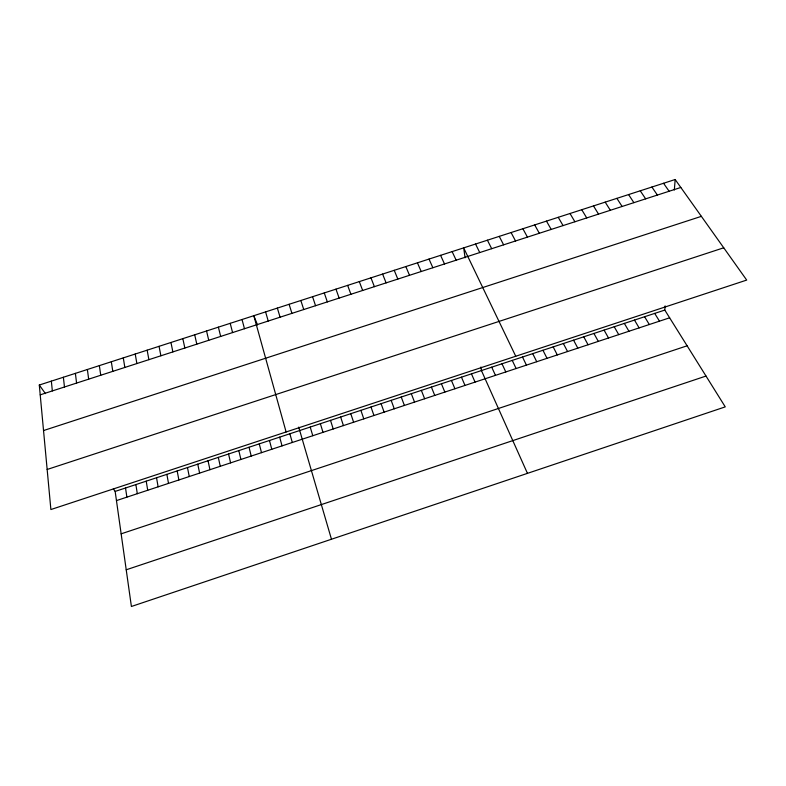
<?xml version="1.0" encoding="UTF-8"?>
<svg xmlns="http://www.w3.org/2000/svg" width="786" height="786" viewBox="0 0 786 786"><rect width="100%" height="100%" fill="white"/><g stroke="black" fill="none" stroke-linecap="round" stroke-linejoin="round"><path stroke-width="1.18" d="M113.341 488.863L115.159 491.407L131.4 606.487L725.252 406.873L664.799 310.067L665.123 305.882M674.329 190.025L675.164 179.513L39.3 385.032L50.884 509.544L746.7 280.081L675.164 179.513M126.222 569.791L706.005 376.052M121.142 533.832L687.111 345.801M115.159 491.407L664.799 310.067M116.456 500.594L669.633 317.809M47.15 469.478L723.729 247.796M43.535 430.551L701.367 216.346M40.214 394.847L680.823 187.471M39.3 385.032L45.431 393.629M663.541 183.276L669.112 191.253M651.899 187.039L657.381 195.056M640.246 190.802L645.65 198.858M628.574 194.574L633.889 202.66M616.892 198.357L622.119 206.472M605.191 202.13L610.339 210.284M593.479 205.922L598.539 214.106M654.699 313.398L659.474 321.16M581.748 209.715L586.729 217.928M644.599 316.729L649.305 324.52M634.479 320.069L639.126 327.89M570.007 213.507L574.9 221.76M624.349 323.41L628.938 331.25M558.247 217.309L563.061 225.592M614.22 326.75L618.729 334.62M546.476 221.112L551.202 229.433M604.07 330.1L608.521 338M534.696 224.924L539.324 233.275M593.911 333.451L598.303 341.379M583.743 336.811L588.066 344.759M522.887 228.736L527.435 237.117M573.554 340.171L577.818 348.139M511.077 232.548L515.537 240.978M563.365 343.531L567.561 351.529M499.248 236.38L503.62 244.829M553.167 346.891L557.294 354.928M487.399 240.202L491.692 248.69M542.949 350.261L547.017 358.318M532.721 353.641L536.73 361.717M475.54 244.033L479.745 252.561M522.493 357.021L526.423 365.126M515.754 356.245L463.671 247.875L465.096 257.769M512.246 360.401L516.117 368.536M452.127 251.608L456.155 260.195M501.989 363.78L505.791 371.945M440.573 255.342L444.522 263.968M491.712 367.17L495.455 375.354M527.455 473.359L481.435 370.56L480.924 367.023M429.009 259.075L432.87 267.731M471.453 373.861L475.058 382.094M417.425 262.819L421.198 271.514M461.451 377.152L464.998 385.425M405.831 266.572L409.516 275.296M451.439 380.453L454.927 388.746M441.418 383.765L444.847 392.086M394.228 270.315L397.824 279.079M431.386 387.076L434.746 395.417M257.543 324.962L253.809 315.697L286.114 431.976M298.709 427.112L331.466 539.235M382.605 274.078L386.113 282.872M421.355 390.387L424.646 398.757M370.963 277.841L374.391 286.664M411.304 393.698L414.527 402.098M359.31 281.604L362.651 290.466M401.233 397.018L404.397 405.448M391.163 400.349L394.267 408.799M347.648 285.377L350.9 294.269M381.082 403.67L384.118 412.149M335.966 289.15L339.139 298.081M370.992 407.001L373.959 415.509M324.274 292.932L327.349 301.893M360.882 410.331L363.79 418.869M312.563 296.715L315.559 305.715M350.772 413.672L353.612 422.229M340.643 417.012L343.423 425.599M300.841 300.498L303.75 309.537M330.513 420.353L333.215 428.969M289.11 304.29L291.92 313.359M320.364 423.703L323.007 432.339M277.36 308.092L280.081 317.2M310.205 427.053L312.779 435.719M265.589 311.895L268.232 321.032M289.857 433.774L292.304 442.489M279.669 437.134L282.046 445.878M242.019 319.509L244.475 328.725M269.47 440.494L271.779 449.268M230.21 323.331L232.577 332.576M259.262 443.864L261.502 452.667M249.034 447.234L251.215 456.067M218.39 327.153L220.669 336.428M238.806 450.614L240.909 459.466M206.551 330.975L208.742 340.289M228.559 453.994L230.603 462.875M194.702 334.807L196.805 344.16M218.302 457.373L220.276 466.285M182.833 338.638L184.848 348.031M208.035 460.763L209.95 469.694M197.767 464.153L199.605 473.113M170.955 342.48L172.871 351.902M187.481 467.552L189.249 476.542M159.057 346.331L160.894 355.783M177.174 470.942L178.884 479.961M147.149 350.173L148.888 359.664M166.868 474.351L168.509 483.39M135.221 354.034L136.872 363.554M156.552 477.75L158.114 486.819M146.216 481.16L147.719 490.258M123.284 357.885L124.846 367.455M135.88 484.569L137.304 493.696M111.327 361.757L112.801 371.346M125.524 487.988L126.89 497.145M99.36 365.618L100.736 375.256M87.384 369.499L88.661 379.166M75.387 373.37L76.576 383.077M63.371 377.251L64.472 386.997M51.345 381.141L52.348 390.917"/></g></svg>
